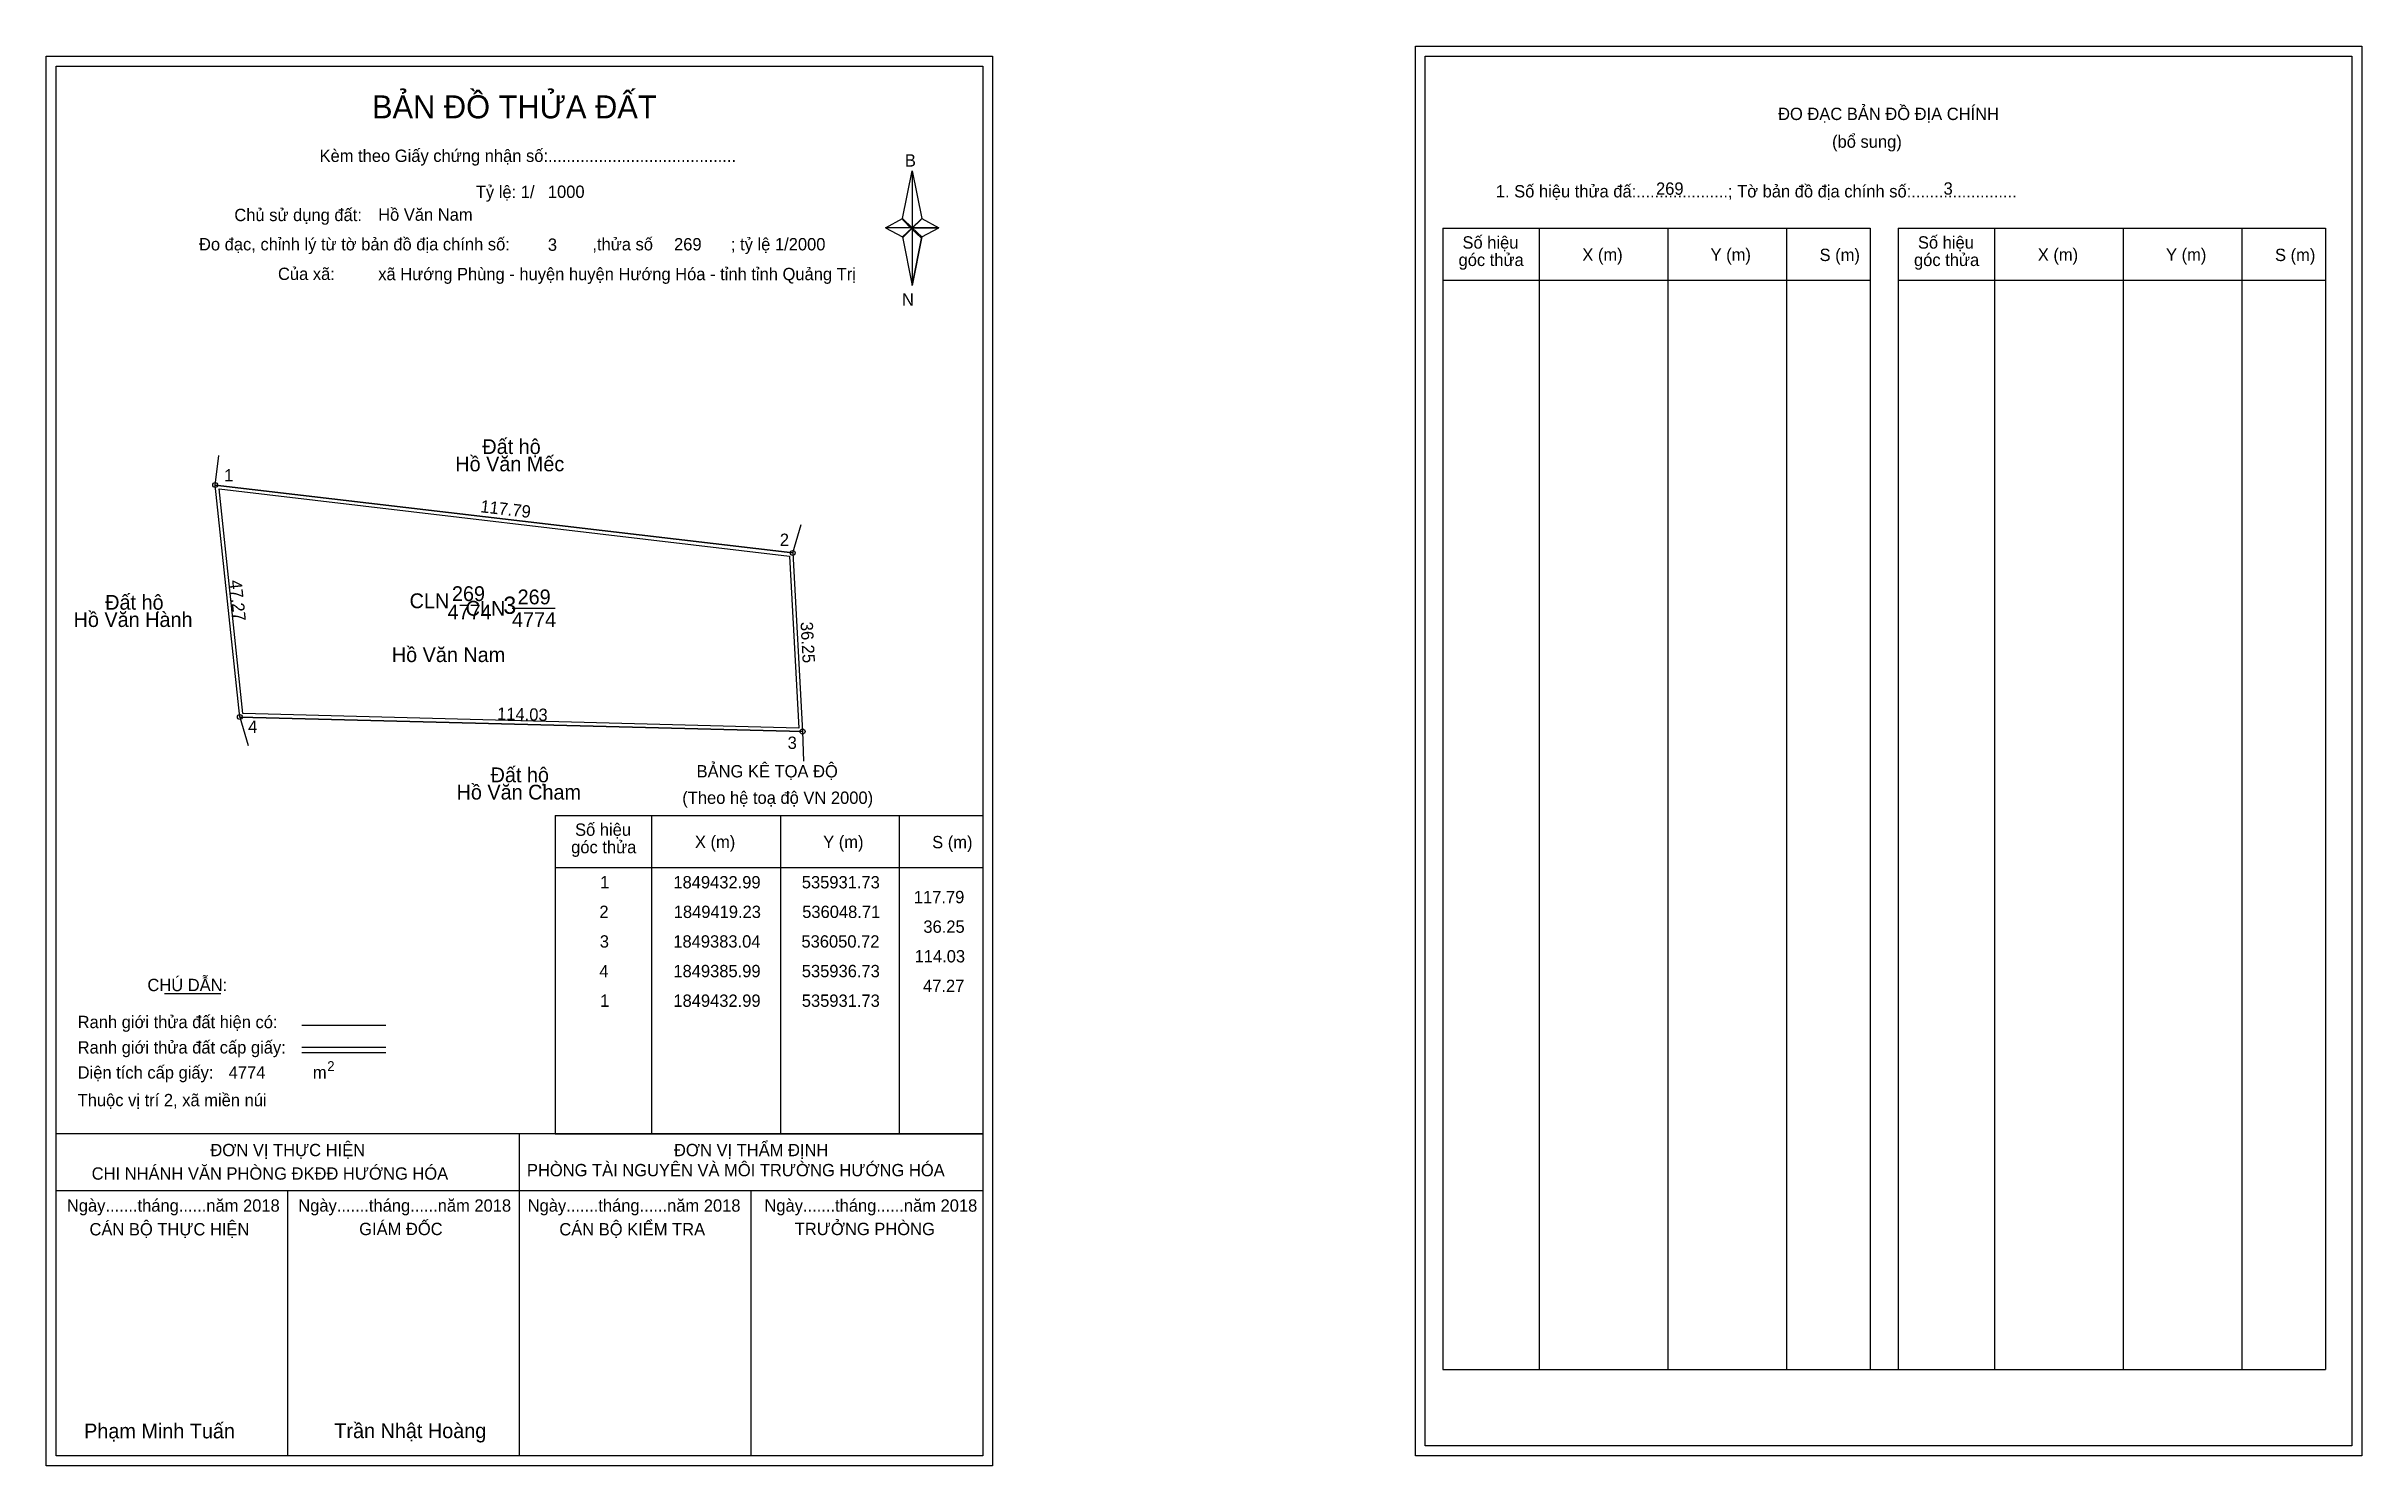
# Model space of a CAD drawing. Extents: x 535898 to 536367, y 1849234 to 1849522.
import ezdxf

# ---------------------------------------------------------------- set-up
doc = ezdxf.new("R2010")
doc.units = 0
for name, color, linetype in [('Level 1', 7, 'Continuous'), ('Level 10', 7, 'Continuous'), ('Level 11', 7, 'Continuous'), ('Level 13', 7, 'Continuous'), ('Level 2', 7, 'Continuous'), ('Level 27', 7, 'Continuous'), ('Level 3', 7, 'Continuous'), ('Level 36', 7, 'Continuous'), ('Level 4', 7, 'Continuous'), ('Level 49', 7, 'Continuous'), ('Level 5', 7, 'Continuous'), ('Level 53', 7, 'Continuous'), ('Level 55', 7, 'Continuous'), ('Level 6', 7, 'Continuous'), ('Level 63', 7, 'Continuous'), ('Level 7', 7, 'Continuous'), ('Level 9', 7, 'Continuous')]:
    doc.layers.add(name, color=color, linetype=linetype)

msp = doc.modelspace()

# ---------------------------------------------------------------- linework, layer by layer
at = {"layer": 'Level 1'}
for p, q in [((535899.52, 1849517.88), (535899.52, 1849517.88)), ((536176.84, 1849519.88), (536176.84, 1849519.88)), ((536070.94, 1849487), (536072.91, 1849496.64)), ((536072.91, 1849496.64), (536072.91, 1849485.11)), ((536072.91, 1849496.64), (536074.88, 1849487)), ((536067.5, 1849485.11), (536070.94, 1849487)), ((536070.94, 1849487), (536072.91, 1849485.11)), ((536072.76, 1849484.89), (536070.94, 1849486.78)), ((536072.91, 1849485.11), (536070.94, 1849483.27)), ((536072.76, 1849484.89), (536070.94, 1849483.05)), ((536070.94, 1849483.05), (536072.76, 1849484.89)), ((536074.73, 1849486.78), (536072.76, 1849484.89)), ((536072.76, 1849484.89), (536074.73, 1849486.78)), ((536074.73, 1849483.05), (536072.76, 1849484.89)), ((536074.88, 1849487), (536072.91, 1849485.11)), ((536072.91, 1849485.11), (536072.91, 1849473.41)), ((536072.91, 1849485.11), (536078.32, 1849485.11)), ((536072.91, 1849485.11), (536074.88, 1849483.27)), ((536074.88, 1849483.27), (536078.32, 1849485.11)), ((536180.38, 1849485.02), (536266.98, 1849485.02)), ((536199.97, 1849253.76), (536199.97, 1849485.02)), ((536226.04, 1849253.76), (536226.04, 1849485.02)), ((536250.01, 1849485.02), (536250.01, 1849253.76)), ((536266.98, 1849485.02), (536266.98, 1849253.76)), ((536272.63, 1849485.02), (536359.24, 1849485.02)), ((536292.22, 1849253.76), (536292.22, 1849485.02)), ((536318.3, 1849253.76), (536318.3, 1849485.02)), ((536342.27, 1849485.02), (536342.27, 1849253.76)), ((536359.24, 1849485.02), (536359.24, 1849253.76)), ((536070.94, 1849483.27), (536072.91, 1849473.41)), ((536074.88, 1849483.27), (536072.91, 1849473.41)), ((536180.38, 1849474.5), (536266.98, 1849474.5)), ((536272.63, 1849474.5), (536359.24, 1849474.5)), ((536000.62, 1849366.05), (536087.22, 1849366.05)), ((536020.21, 1849301.53), (536020.21, 1849366.05)), ((536046.28, 1849301.53), (536046.28, 1849366.05)), ((536070.25, 1849366.05), (536070.25, 1849301.53)), ((536000.62, 1849355.52), (536087.22, 1849355.52)), ((535921.44, 1849329.94), (535932.84, 1849329.94)), ((535949.3, 1849323.54), (535966.32, 1849323.54)), ((535949.3, 1849319.09), (535966.32, 1849319.09)), ((535949.3, 1849318), (535966.32, 1849318)), ((536006.35, 1849301.53), (535899.52, 1849301.53)), ((536087.22, 1849301.53), (535982.38, 1849301.53)), ((535993.37, 1849236.3), (535993.37, 1849301.53)), ((536000.62, 1849301.52), (536087.22, 1849301.52)), ((536087.22, 1849289.98), (535899.52, 1849289.98)), ((535946.44, 1849236.3), (535946.44, 1849289.98)), ((536040.29, 1849236.3), (536040.29, 1849289.98)), ((536180.38, 1849253.76), (536359.24, 1849253.76)), ((536087.22, 1849236.3), (536087.22, 1849236.3)), ((536364.54, 1849238.3), (536364.54, 1849238.3))]:
    msp.add_line(p, q, dxfattribs=at)
for points in [[(536070.94, 1849487), (536072.91, 1849496.64), (536072.91, 1849485.11)], [(536067.5, 1849485.11), (536070.94, 1849483.27), (536072.91, 1849485.11)], [(536072.91, 1849485.11), (536074.88, 1849487), (536078.32, 1849485.11)], [(536072.91, 1849485.11), (536072.91, 1849473.41), (536074.88, 1849483.27)]]:
    msp.add_lwpolyline(points, close=True, dxfattribs=at)
at = {"layer": 'Level 10'}
for p, q in [((536048.71, 1849419.23), (535931.73, 1849432.99)), ((535936.73, 1849385.99), (536050.72, 1849383.04))]:
    msp.add_line(p, q, dxfattribs=at)
for points in [[(536048.71, 1849419.23), (536050.72, 1849383.04), (535936.73, 1849385.99), (535931.73, 1849432.99)], [(536048.04, 1849418.6), (536049.98, 1849383.76), (535937.36, 1849386.67), (535932.52, 1849432.19)]]:
    msp.add_lwpolyline(points, close=True, dxfattribs=at)
at = {"layer": 'Level 11'}
for centre in [(535931.73, 1849432.99), (536048.71, 1849419.23), (536048.71, 1849419.23), (535936.73, 1849385.99), (536050.72, 1849383.04)]:
    msp.add_circle(centre, 0.5, dxfattribs=at)
at = {"layer": 'Level 27'}
for p, q in [((535931.73, 1849432.99), (535932.49, 1849438.94)), ((536048.71, 1849419.23), (536050.43, 1849424.98)), ((535936.73, 1849385.99), (535938.38, 1849380.22)), ((536050.72, 1849383.04), (536050.9, 1849377.04))]:
    msp.add_line(p, q, dxfattribs=at)
at = {"layer": 'Level 3'}
for p, q in [((536180.38, 1849485.02), (536180.38, 1849253.76)), ((536272.63, 1849485.02), (536272.63, 1849253.76)), ((536000.62, 1849366.05), (536000.62, 1849301.53))]:
    msp.add_line(p, q, dxfattribs=at)
at = {"layer": 'Level 63'}
for points in [[(536174.85, 1849521.88), (536366.55, 1849521.88), (536366.55, 1849236.3), (536174.85, 1849236.3)], [(535897.52, 1849519.88), (536089.22, 1849519.88), (536089.22, 1849234.3), (535897.52, 1849234.3)], [(535899.52, 1849517.88), (536087.22, 1849517.88), (536087.22, 1849236.3), (535899.52, 1849236.3)], [(536176.85, 1849519.88), (536364.55, 1849519.88), (536364.55, 1849238.3), (536176.85, 1849238.3)]]:
    msp.add_lwpolyline(points, close=True, dxfattribs=at)
at = {"layer": 'Level 9'}
msp.add_line((535991.86, 1849408.02), (536000.58, 1849408.02), dxfattribs=at)

# ---------------------------------------------------------------- texts
at = {"layer": 'Level 1'}
for s, height, p in [('BẢN ĐỒ THỬA ĐẤT', 4.6657, (535963.49, 1849507.28)), ('ĐO ĐẠC BẢN ĐỒ ĐỊA CHÍNH', 2.5, (536248.32, 1849506.94)), ('(bổ sung)', 2.5, (536259.26, 1849501.32)), ('Kèm theo Giấy chứng nhận số:.........................................', 2.5, (535952.87, 1849498.45)), ('B', 2.5, (536071.45, 1849497.51)), ('1. Số hiệu thửa đấ:....................; Tờ bản đồ địa chính số:.......................', 2.5, (536191.15, 1849491.26)), ('Chủ sử dụng đất:', 2.5, (535935.61, 1849486.46)), ('Đo đạc, chỉnh lý từ tờ bản đồ địa chính số:                  ,thửa số                 ; tỷ lệ 1/2000', 2.5, (535928.45, 1849480.53)), ('góc thửa', 2.5, (536183.6, 1849477.36)), ('Số hiệu', 2.5, (536184.39, 1849480.89)), ('X (m)', 2.5, (536208.67, 1849478.42)), ('Y (m)', 2.5, (536234.65, 1849478.42)), ('S (m)', 2.5, (536256.73, 1849478.37)), ('góc thửa', 2.5, (536275.86, 1849477.36)), ('Số hiệu', 2.5, (536276.65, 1849480.89)), ('X (m)', 2.5, (536300.93, 1849478.42)), ('Y (m)', 2.5, (536326.91, 1849478.42)), ('S (m)', 2.5, (536348.99, 1849478.37)), ('Của xã:', 2.5, (535944.45, 1849474.53)), ('N', 2.5, (536070.85, 1849469.34)), ('BẢNG KÊ TỌA ĐỘ', 2.5, (536029.25, 1849373.75)), ('(Theo hệ toạ độ VN 2000)', 2.5, (536026.35, 1849368.39)), ('Số hiệu', 2.5, (536004.63, 1849361.92)), ('góc thửa', 2.5, (536003.84, 1849358.39)), ('X (m)', 2.5, (536028.91, 1849359.44)), ('Y (m)', 2.5, (536054.89, 1849359.44)), ('S (m)', 2.5, (536076.97, 1849359.39)), ('CHÚ DẪN:', 2.5, (535918, 1849330.45)), ('Ranh giới thửa đất hiện có:', 2.5, (535903.87, 1849322.95)), ('Ranh giới thửa đất cấp giấy:', 2.5, (535903.87, 1849317.81)), ('Diện tích cấp giấy:', 2.5, (535903.87, 1849312.73)), ('2', 2, (535954.42, 1849314.26)), ('m', 2.5, (535951.52, 1849312.75)), ('Thuộc vị trí 2, xã miền núi', 2.5, (535903.87, 1849307.13)), ('ĐƠN VỊ THỰC HIỆN', 2.5, (535930.75, 1849297.01)), ('ĐƠN VỊ THẨM ĐỊNH', 2.5, (536024.66, 1849297.01)), ('CHI NHÁNH VĂN PHÒNG ĐKĐĐ HƯỚNG HÓA', 2.5, (535906.71, 1849292.25)), ('PHÒNG TÀI NGUYÊN VÀ MÔI TRƯỜNG HƯỚNG HÓA', 2.5, (535994.88, 1849292.94)), ('Ngày.......tháng......năm 2018', 2.5, (535901.69, 1849285.77)), ('Ngày.......tháng......năm 2018', 2.5, (535948.56, 1849285.77)), ('Ngày.......tháng......năm 2018', 2.5, (535995.03, 1849285.77)), ('Ngày.......tháng......năm 2018', 2.5, (536042.99, 1849285.77)), ('CÁN BỘ THỰC HIỆN', 2.5, (535906.27, 1849280.96)), ('GIÁM ĐỐC', 2.5, (535960.9, 1849281.02)), ('CÁN BỘ KIỂM TRA', 2.5, (536001.44, 1849280.96)), ('TRƯỞNG PHÒNG', 2.5, (536049.13, 1849281.02)), ('Phạm Minh Tuấn', 3, (535905.18, 1849239.84)), ('Trần Nhật Hoàng', 3, (535955.87, 1849239.89))]:
    msp.add_text(s, height=height, dxfattribs=at).set_placement(p)
at = {"layer": 'Level 11'}
msp.add_text('Tỷ lệ: 1/', height=2.5, dxfattribs=at).set_placement((535984.53, 1849491.14))
at = {"layer": 'Level 13'}
for s, p in [('CLN', (535982.47, 1849406.52)), ('269', (535992.99, 1849408.82)), ('4774', (535991.86, 1849404.22))]:
    msp.add_text(s, height=3, dxfattribs=at).set_placement(p)
at = {"layer": 'Level 2'}
msp.add_text('Hồ Văn Nam', height=3, dxfattribs=at).set_placement((535967.51, 1849397.12))
at = {"layer": 'Level 3'}
msp.add_text('CLN', height=3, dxfattribs=at).set_placement((535971.11, 1849408.04))
at = {"layer": 'Level 36'}
for s, p in [('Đất hộ', (535985.85, 1849439.27)), ('Hồ Văn Mếc', (535980.37, 1849435.77)), ('Đất hộ', (535909.45, 1849407.73)), ('Hồ Văn Hành', (535903.05, 1849404.23)), ('Hồ Văn Cham', (535980.63, 1849369.27)), ('Đất hộ', (535987.52, 1849372.77))]:
    msp.add_text(s, height=3, dxfattribs=at).set_placement(p)
at = {"layer": 'Level 4'}
msp.add_text('269', height=3, dxfattribs=at).set_placement((535979.69, 1849409.48))
at = {"layer": 'Level 49'}
for s, rotation, p in [('117.79', 353.2913, (535985.35, 1849427.49)), ('47.27', 276.0725, (535934.59, 1849413.62)), ('36.25', 273.179, (536050.29, 1849405.21)), ('114.03', 358.5175, (535988.82, 1849385.44))]:
    msp.add_text(s, height=2.5, rotation=rotation, dxfattribs=at).set_placement(p)
at = {"layer": 'Level 5'}
msp.add_text('4774', height=3, dxfattribs=at).set_placement((535978.8, 1849405.78))
at = {"layer": 'Level 53'}
for s, p in [('1', (536009.71, 1849351.27)), ('1849432.99', (536024.55, 1849351.27)), ('535931.73', (536050.56, 1849351.27)), ('117.79', (536073.26, 1849348.27)), ('2', (536009.56, 1849345.27)), ('1849419.23', (536024.62, 1849345.27)), ('536048.71', (536050.64, 1849345.27)), ('36.25', (536075.19, 1849342.27)), ('3', (536009.64, 1849339.27)), ('1849383.04', (536024.53, 1849339.27)), ('536050.72', (536050.49, 1849339.27)), ('4', (536009.55, 1849333.27)), ('1849385.99', (536024.55, 1849333.27)), ('535936.73', (536050.56, 1849333.27)), ('114.03', (536073.41, 1849336.27)), ('1', (536009.71, 1849327.27)), ('1849432.99', (536024.55, 1849327.27)), ('535931.73', (536050.56, 1849327.27)), ('47.27', (536075.12, 1849330.27))]:
    msp.add_text(s, height=2.5, dxfattribs=at).set_placement(p)
at = {"layer": 'Level 55'}
for s, height, p in [('268', 0.11, (535931.61, 1849432.88)), ('268', 0.11, (535931.61, 1849432.88)), ('1', 0.4, (535931.62, 1849432.99)), ('0', 0.11, (535931.69, 1849432.88)), ('0', 0.11, (535931.69, 1849432.88)), ('2', 0.4, (536048.57, 1849419.23)), ('268', 0.11, (536048.59, 1849419.12)), ('268', 0.11, (536048.59, 1849419.12)), ('0', 0.11, (536048.67, 1849419.12)), ('4', 0.4, (535936.59, 1849385.99)), ('270', 0.11, (535936.61, 1849385.88)), ('0', 0.11, (535936.69, 1849385.88)), ('0', 0.11, (535936.69, 1849385.88)), ('270', 0.11, (536050.6, 1849382.93)), ('3', 0.4, (536050.6, 1849383.04)), ('0', 0.11, (536050.68, 1849382.93))]:
    msp.add_text(s, height=height, dxfattribs=at).set_placement(p)
at = {"layer": 'Level 6'}
for s, p in [('1000', (535999.12, 1849491.16)), ('269', (536223.6, 1849491.8)), ('3', (536281.85, 1849491.82)), ('Hồ Văn Nam', (535964.74, 1849486.53)), ('3', (535999.12, 1849480.44)), ('269', (536024.68, 1849480.52)), ('xã Hướng Phùng - huyện huyện Hướng Hóa - tỉnh tỉnh Quảng Trị', (535964.76, 1849474.49)), ('4774', (535934.46, 1849312.73))]:
    msp.add_text(s, height=2.5, dxfattribs=at).set_placement(p)
at = {"layer": 'Level 7'}
msp.add_text('3', height=3.5, dxfattribs=at).set_placement((535990.11, 1849406.89))
at = {"layer": 'Level 9'}
for s, p in [('1', (535933.55, 1849433.71)), ('2', (536046.11, 1849420.65)), ('4', (535938.4, 1849382.78)), ('3', (536047.69, 1849379.52))]:
    msp.add_text(s, height=2.5, dxfattribs=at).set_placement(p)

doc.saveas('drawing.dxf')
